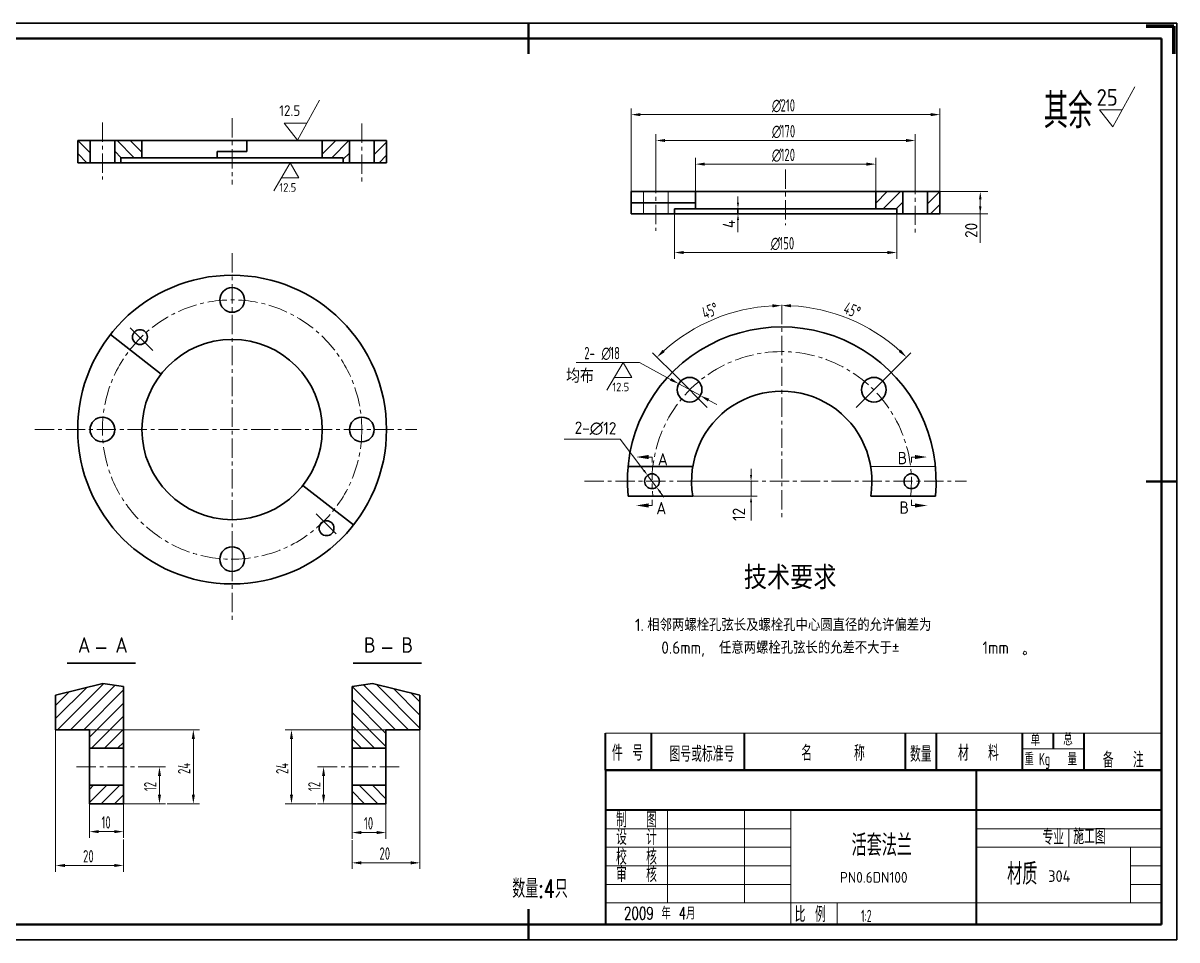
# Model space of a CAD drawing. Extents: x 2514 to 4956, y -860 to 401.
# Drawn here: x 4073.9 to 4447.5, y -834.4 to -537.4 of the extents above; entities that cross this region are included whole.
import ezdxf

# ---------------------------------------------------------------- set-up
doc = ezdxf.new("R2010")
doc.units = 0
doc.header["$LTSCALE"] = 5
doc.header["$MEASUREMENT"] = 0
doc.linetypes.add('CENTER', pattern=[2, 1.25, -0.25, 0.25, -0.25])
doc.linetypes.add('DASHDOT2', pattern=[12.7, 6.35, -3.175, 0, -3.175])
doc.layers.get('0').update_dxf_attribs({"linetype": 'CONTINUOUS', "lineweight": 18})
for name, color, linetype, lineweight in [('1', 1, 'CONTINUOUS', 40), ('10', 7, 'CONTINUOUS', 18), ('中心线', 3, 'CENTER', 18), ('图框_内框线', 5, 'CONTINUOUS', 50), ('图框_外框线', 7, 'CONTINUOUS', 35), ('图框_角线', 5, 'CONTINUOUS', 200), ('实线', 7, 'CONTINUOUS', 35), ('细线', 7, 'CONTINUOUS', 18), ('虚线', 5, 'DASHDOT2', 18)]:
    doc.layers.add(name, color=color, linetype=linetype, lineweight=lineweight)
doc.styles.add('HZ', font='txt', dxfattribs={"width": 0.5, "bigfont": 'hztxt'})
doc.styles.get("Standard").update_dxf_attribs({"font": 'isocp.shx', "width": 0.707, "bigfont": 'hztxt.shx'})

msp = doc.modelspace()

# ---------------------------------------------------------------- linework, layer by layer
for p, q in [((4426.71487, -570.99457), (4433.91502, -558.03849)), ((4422.3948, -565.47624), (4426.71487, -570.99457)), ((4442.50773, -767.4166), (4262.50773, -767.4166)), ((4397.50773, -772.53498), (4417.50773, -772.53498)), ((4262.50773, -779.4166), (4442.50773, -779.4166)), ((4282.50773, -792.4166), (4282.50773, -822.4166)), ((4307.50773, -792.4166), (4307.50773, -822.4166)), ((4322.50773, -792.4166), (4322.50773, -829.4166)), ((4322.50773, -798.4166), (4262.50773, -798.4166)), ((4442.50773, -798.4166), (4382.50773, -798.4166)), ((4442.50773, -798.4166), (4382.50773, -798.4166)), ((4412.50773, -798.4166), (4412.50773, -804.4166)), ((4322.50773, -804.4166), (4262.50773, -804.4166)), ((4442.50773, -804.4166), (4382.50773, -804.4166)), ((4442.50773, -804.4166), (4382.50773, -804.4166)), ((4432.50773, -822.4166), (4432.50773, -804.4166)), ((4322.50773, -810.4166), (4262.50773, -810.4166)), ((4442.50773, -810.4166), (4432.50773, -810.4166)), ((4262.50773, -816.4166), (4322.50773, -816.4166)), ((4442.50773, -816.4166), (4432.50773, -816.4166)), ((4382.50773, -819.4166), (4382.50773, -829.4166)), ((4442.50773, -822.4166), (4262.50773, -822.4166)), ((4337.50773, -822.4166), (4337.50773, -829.4166))]:
    msp.add_line(p, q)
at = {"layer": '1'}
for p, q in [((4262.50773, -779.4166), (4262.50773, -767.4166)), ((4277.3865, -779.4166), (4277.3865, -767.4166)), ((4307.50773, -779.4166), (4307.50773, -767.4166)), ((4359.66528, -779.4166), (4359.66528, -767.4166)), ((4369.66528, -779.4166), (4369.66528, -767.4166)), ((4397.50773, -779.4166), (4397.50773, -767.4166)), ((4407.50773, -772.53498), (4407.50773, -767.4166)), ((4417.50773, -779.4166), (4417.50773, -767.4166)), ((4442.50773, -779.4166), (4262.50773, -779.4166)), ((4262.50773, -779.4166), (4442.50773, -779.4166)), ((4382.50773, -779.4166), (4382.50773, -829.4166)), ((4442.50773, -792.4166), (4262.50773, -792.4166))]:
    msp.add_line(p, q, dxfattribs=at)
at = {"layer": '1', "color": 1}
for p, q in [((4442.50773, -779.4166), (4262.50773, -779.4166)), ((4262.50773, -779.4166), (4262.50773, -829.4166)), ((4442.50773, -829.4166), (4262.50773, -829.4166))]:
    msp.add_line(p, q, dxfattribs=at)
at = {"layer": '10'}
msp.add_line((4422.3948, -565.47624), (4429.7816, -565.47624), dxfattribs=at)
at = {"layer": '中心线'}
for p, q in [((4099.54731, -569.67006), (4099.54731, -588.09645)), ((4141.54731, -568.23063), (4141.54731, -589.74882)), ((4183.54731, -569.98237), (4183.54731, -588.72107)), ((4278.78017, -586.25771), (4278.78017, -604.6841)), ((4320.78017, -584.81828), (4320.78017, -602.90829)), ((4362.78017, -586.57002), (4362.78017, -605.30872)), ((4141.54731, -611.9745), (4141.54731, -730.95238)), ((4319.53101, -628.71861), (4319.53101, -697.80008)), ((4077.69063, -669.09362), (4201.41787, -669.09362)), ((4255.67433, -685.83773), (4379.40157, -685.83773)), ((4141.54731, -717.13887), (4141.54731, -704.9125)), ((4091.15982, -778.33582), (4111.55218, -778.33582)), ((4195.59921, -778.33582), (4175.20684, -778.33582))]:
    msp.add_line(p, q, dxfattribs=at)
msp.add_circle((4141.54731, -669.09362), 42, dxfattribs=at)
msp.add_arc((4319.53101, -685.83773), 42, 353.4375721, 186.5624279, dxfattribs=at)
at = {"layer": '图框_内框线'}
for p, q in [((4237.50773, -537.4166), (4237.50773, -547.4166)), ((4442.50773, -542.4166), (4052.50773, -542.4166)), ((4442.50773, -829.4166), (4442.50773, -542.4166)), ((4447.50773, -685.9166), (4437.50773, -685.9166)), ((4237.50773, -834.4166), (4237.50773, -824.4166)), ((4052.50773, -829.4166), (4442.50773, -829.4166))]:
    msp.add_line(p, q, dxfattribs=at)
at = {"layer": '图框_外框线'}
for p, q in [((4447.50773, -537.4166), (4027.50773, -537.4166)), ((4447.50773, -834.4166), (4447.50773, -537.4166)), ((4027.50773, -834.4166), (4447.50773, -834.4166))]:
    msp.add_line(p, q, dxfattribs=at)
at = {"layer": '图框_角线'}
for p, q in [((4437.50773, -538.4166), (4446.50773, -538.4166)), ((4446.50773, -538.4166), (4446.50773, -547.4166))]:
    msp.add_line(p, q, dxfattribs=at)
at = {"layer": '实线'}
for p, q in [((4091.54731, -575.4425), (4191.54731, -575.4425)), ((4091.54731, -575.4425), (4091.54731, -582.6425)), ((4095.54731, -575.4425), (4095.54731, -582.6425)), ((4103.54731, -575.4425), (4103.54731, -582.6425)), ((4112.34731, -575.4425), (4112.34731, -581.0425)), ((4136.74731, -579.0425), (4136.74731, -581.0425)), ((4136.74731, -579.0425), (4146.34731, -579.0425)), ((4146.34731, -575.4425), (4146.34731, -579.0425)), ((4170.74731, -575.4425), (4170.74731, -581.0425)), ((4179.54731, -575.4425), (4179.54731, -582.6425)), ((4187.54731, -575.4425), (4187.54731, -582.6425)), ((4191.54731, -575.4425), (4191.54731, -582.6425)), ((4091.54731, -582.6425), (4191.54731, -582.6425)), ((4105.54731, -581.0425), (4105.54731, -582.6425)), ((4105.54731, -581.0425), (4177.54731, -581.0425)), ((4177.54731, -581.0425), (4177.54731, -582.6425)), ((4270.78017, -592.03015), (4370.78017, -592.03015)), ((4270.78017, -592.03015), (4270.78017, -599.23015)), ((4291.58017, -592.03015), (4291.58017, -597.63015)), ((4349.98017, -592.03015), (4349.98017, -597.63015)), ((4358.78017, -592.03015), (4358.78017, -599.23015)), ((4366.78017, -592.03015), (4366.78017, -599.23015)), ((4370.78017, -592.03015), (4370.78017, -599.23015)), ((4270.78017, -595.63015), (4291.58017, -595.63015)), ((4284.78017, -597.63015), (4284.78017, -599.23015)), ((4284.78017, -597.63015), (4356.78017, -597.63015)), ((4292.38017, -597.63015), (4307.3585, -597.63015)), ((4305.3585, -597.63015), (4305.3585, -599.23015)), ((4356.78017, -597.63015), (4356.78017, -599.23015)), ((4270.78017, -599.23015), (4370.78017, -599.23015)), ((4285.58017, -599.23015), (4307.3585, -599.23015)), ((4102.17053, -638.28015), (4118.53554, -651.11867)), ((4269.76194, -681.03773), (4290.72823, -681.03773)), ((4164.48329, -687.16516), (4180.8483, -700.00368)), ((4269.76194, -690.63773), (4290.72823, -690.63773)), ((4348.33378, -690.63773), (4369.30007, -690.63773)), ((4097.55289, -739.88636), (4100.71274, -739.88636)), ((4190.17756, -739.88636), (4193.33741, -739.88636)), ((4088.08437, -744.81521), (4110.21138, -744.81521)), ((4180.70904, -744.81521), (4202.83606, -744.81521)), ((4084.38479, -755.07982), (4099.72461, -751.33365)), ((4099.72461, -751.33365), (4106.38479, -752.32465)), ((4106.38479, -752.32465), (4106.38479, -790.33582)), ((4187.03441, -751.33365), (4180.37424, -752.32465)), ((4180.37424, -752.32465), (4180.37424, -790.33582)), ((4202.37424, -755.07982), (4187.03441, -751.33365)), ((4084.38479, -755.07982), (4084.38479, -766.33582)), ((4202.37424, -755.07982), (4202.37424, -766.33582)), ((4084.38479, -766.33582), (4095.38479, -766.33582)), ((4095.38479, -766.33582), (4095.38479, -790.33582)), ((4191.37424, -766.33582), (4191.37424, -790.33582)), ((4202.37424, -766.33582), (4191.37424, -766.33582)), ((4095.38479, -772.33582), (4106.38479, -772.33582)), ((4191.37424, -772.33582), (4180.37424, -772.33582)), ((4095.38479, -784.33582), (4106.38479, -784.33582)), ((4191.37424, -784.33582), (4180.37424, -784.33582)), ((4095.38479, -790.33582), (4106.38479, -790.33582)), ((4191.37424, -790.33582), (4180.37424, -790.33582))]:
    msp.add_line(p, q, dxfattribs=at)
for centre, radius in [((4141.54731, -669.09362), 50), ((4141.54731, -627.09362), 4), ((4111.69333, -639.15291), 2.4), ((4141.54731, -669.09362), 29.2), ((4289.6937, -656.18974), 4), ((4349.36831, -656.18974), 4), ((4099.54731, -669.09362), 4), ((4183.54731, -669.09362), 4), ((4277.53101, -685.83773), 2.4), ((4361.53101, -685.83773), 2.4), ((4172.12519, -701.0484), 2.4), ((4141.54731, -711.09362), 4)]:
    msp.add_circle(centre, radius, dxfattribs=at)
for radius, start, end in [(50, 354.4911213, 185.5088787), (29.2, 350.5385738, 189.4614262)]:
    msp.add_arc((4319.53101, -685.83773), radius, start, end, dxfattribs=at)
at = {"layer": '细线'}
for p, q in [((4162.67966, -575.32317), (4169.87981, -562.36709)), ((4270.78017, -592.03015), (4270.78017, -565.07249)), ((4273.78017, -567.07249), (4367.78017, -567.07249)), ((4370.78017, -592.03015), (4370.78017, -565.07249)), ((4158.35959, -569.80484), (4162.67966, -575.32317)), ((4158.35959, -569.80484), (4165.74639, -569.80484)), ((4278.78017, -586.25771), (4278.78017, -573.4536)), ((4362.78017, -586.57002), (4362.78017, -573.4536)), ((4095.54731, -579.44588), (4091.54731, -575.44588)), ((4105.62921, -581.0425), (4103.54731, -578.9606)), ((4109.87185, -581.0425), (4104.27185, -575.4425)), ((4112.34731, -579.27532), (4108.51449, -575.4425)), ((4170.74731, -575.59768), (4170.90249, -575.4425)), ((4170.74731, -579.84032), (4175.14513, -575.4425)), ((4173.78777, -581.0425), (4179.38777, -575.4425)), ((4187.54731, -575.76825), (4187.87305, -575.4425)), ((4187.54731, -580.01089), (4191.54731, -576.01089)), ((4281.78017, -575.4536), (4359.78017, -575.4536)), ((4094.50128, -582.6425), (4091.54731, -579.68852)), ((4160.30835, -582.66406), (4155.08733, -591.70714)), ((4160.30835, -582.66406), (4163.15969, -587.60273)), ((4177.54731, -581.52561), (4179.54731, -579.52561)), ((4189.15833, -582.6425), (4191.54731, -580.25353)), ((4291.58017, -592.03015), (4291.58017, -581.11632)), ((4349.98017, -592.03015), (4349.98017, -581.11632)), ((4294.58017, -583.11632), (4346.98017, -583.11632)), ((4157.45701, -587.60273), (4163.15969, -587.60273)), ((4305.3585, -595.63015), (4305.3585, -593.63015)), ((4349.98017, -595.76893), (4353.71895, -592.03015)), ((4352.36159, -597.63015), (4357.96159, -592.03015)), ((4366.78017, -595.9395), (4370.68952, -592.03015)), ((4370.78017, -592.03015), (4386.31884, -592.03015)), ((4356.60423, -597.63015), (4358.78017, -595.45422)), ((4367.73216, -599.23015), (4370.78017, -596.18214)), ((4383.81884, -594.53015), (4383.81884, -608.64353)), ((4284.78017, -599.23015), (4284.78017, -613.74128)), ((4305.3585, -601.23015), (4305.3585, -605.17293)), ((4356.78017, -599.23015), (4356.78017, -613.74128)), ((4370.78017, -599.23015), (4386.31884, -599.23015)), ((4287.78017, -611.74128), (4353.78017, -611.74128)), ((4115.82782, -643.45216), (4108.56298, -636.18731)), ((4285.73537, -652.26817), (4277.7188, -644.2516)), ((4353.32664, -652.26817), (4361.35642, -644.2384)), ((4252.98276, -647.32357), (4273.48276, -647.32357)), ((4268.13053, -647.31747), (4262.9095, -656.36055)), ((4268.13053, -647.31747), (4270.98187, -652.25614)), ((4273.48276, -647.32357), (4283.55223, -652.83081)), ((4265.27918, -652.25614), (4270.98187, -652.25614)), ((4295.4288, -661.96161), (4285.73537, -652.26817)), ((4343.63321, -661.96161), (4353.32664, -652.26817)), ((4293.20311, -658.10912), (4286.18429, -654.27035)), ((4295.83517, -659.54866), (4298.46722, -660.9882)), ((4267.20497, -672.17908), (4249.07396, -672.17908)), ((4274.87753, -682.32788), (4267.20497, -672.17908)), ((4277.53101, -677.98664), (4275.54171, -677.98664)), ((4277.53101, -679.79295), (4277.53101, -677.98664)), ((4361.53101, -677.98664), (4363.5203, -677.98664)), ((4361.53101, -679.79295), (4361.53101, -677.98664)), ((4309.5949, -683.83773), (4309.5949, -681.83773)), ((4278.97836, -687.7522), (4276.08366, -683.92327)), ((4290.33101, -685.83773), (4311.5949, -685.83773)), ((4309.5949, -685.83773), (4309.5949, -690.63773)), ((4280.18448, -689.34758), (4281.39061, -690.94297)), ((4290.72823, -690.63773), (4311.5949, -690.63773)), ((4277.53101, -693.68882), (4275.54171, -693.68882)), ((4277.53101, -691.88251), (4277.53101, -693.68882)), ((4309.5949, -692.63773), (4309.5949, -698.5906)), ((4361.53101, -691.88251), (4361.53101, -693.68882)), ((4361.53101, -693.68882), (4363.5203, -693.68882)), ((4175.20618, -702.83051), (4168.79409, -696.41842)), ((4084.38479, -762.71365), (4094.48528, -752.61316)), ((4084.38479, -758.471), (4088.87174, -753.98405)), ((4085.00526, -766.33582), (4099.9708, -751.37028)), ((4089.2479, -766.33582), (4103.66392, -751.91979)), ((4093.49054, -766.33582), (4106.38479, -753.44157)), ((4194.41172, -766.33582), (4180.39714, -752.32124)), ((4198.65436, -766.33582), (4184.09026, -751.77172)), ((4202.37424, -765.81305), (4188.17285, -751.61167)), ((4202.37424, -761.57041), (4193.78639, -752.98256)), ((4202.37424, -757.32777), (4199.39992, -754.35346)), ((4095.38479, -768.68421), (4106.38479, -757.68421)), ((4191.37424, -767.54097), (4180.37424, -756.54097)), ((4095.97582, -772.33582), (4106.38479, -761.92685)), ((4191.37424, -771.78361), (4180.37424, -760.78361)), ((4187.6838, -772.33582), (4180.37424, -765.02626)), ((4084.38479, -766.33582), (4084.38479, -812.30401)), ((4095.38479, -766.33582), (4130.99211, -766.33582)), ((4100.21846, -772.33582), (4106.38479, -766.16949)), ((4128.99211, -787.33582), (4128.99211, -769.33582)), ((4191.37424, -766.33582), (4158.76476, -766.33582)), ((4160.76476, -769.33582), (4160.76476, -787.33582)), ((4183.44116, -772.33582), (4180.37424, -769.2689)), ((4202.37424, -766.33582), (4202.37424, -811.43831)), ((4104.4611, -772.33582), (4106.38479, -770.41213)), ((4111.55218, -778.33582), (4120.01611, -778.33582)), ((4175.20684, -778.33582), (4169.16308, -778.33582)), ((4095.38479, -789.89741), (4100.94639, -784.33582)), ((4095.38479, -785.65477), (4096.70374, -784.33582)), ((4099.18903, -790.33582), (4105.18903, -784.33582)), ((4118.01611, -787.33582), (4118.01611, -781.33582)), ((4171.16308, -787.33582), (4171.16308, -781.33582)), ((4188.71323, -790.33582), (4182.71323, -784.33582)), ((4191.37424, -788.75418), (4186.95587, -784.33582)), ((4191.37424, -784.51154), (4191.19851, -784.33582)), ((4103.43167, -790.33582), (4106.38479, -787.38269)), ((4184.47059, -790.33582), (4180.37424, -786.23946)), ((4095.38479, -790.33582), (4095.38479, -801.33842)), ((4106.38479, -790.33582), (4106.38479, -801.33842)), ((4106.38479, -790.33582), (4120.01611, -790.33582)), ((4120.51611, -790.33582), (4130.99211, -790.33582)), ((4168.66308, -790.33582), (4158.76476, -790.33582)), ((4180.37424, -790.33582), (4169.16308, -790.33582)), ((4180.37424, -790.33582), (4180.37424, -801.62699)), ((4191.37424, -790.33582), (4191.37424, -801.62699)), ((4098.38479, -799.33842), (4103.38479, -799.33842)), ((4106.38479, -801.83842), (4106.38479, -812.30401)), ((4180.37424, -802.12699), (4180.37424, -811.43831)), ((4183.37424, -799.62699), (4188.37424, -799.62699)), ((4087.38479, -810.30401), (4103.38479, -810.30401)), ((4183.37424, -809.43831), (4199.37424, -809.43831))]:
    msp.add_line(p, q, dxfattribs=at)
msp.add_circle((4398.27263, -741.48136), 0.55135, dxfattribs=at)
for radius, start, end in [(57.13139, 93.008978, 131.991022), (57.15006, 48.0079945, 86.9920055)]:
    msp.add_arc((4319.53101, -686.06381), radius, start, end, dxfattribs=at)
for points in [[(4273.78017, -566.57249), (4273.78017, -567.57249), (4270.78017, -567.07249)], [(4367.78017, -566.57249), (4367.78017, -567.57249), (4370.78017, -567.07249)], [(4281.78017, -574.9536), (4281.78017, -575.9536), (4278.78017, -575.4536)], [(4359.78017, -574.9536), (4359.78017, -575.9536), (4362.78017, -575.4536)], [(4294.58017, -582.61632), (4294.58017, -583.61632), (4291.58017, -583.11632)], [(4346.98017, -582.61632), (4346.98017, -583.61632), (4349.98017, -583.11632)], [(4383.40217, -594.53015), (4384.2355, -594.53015), (4383.81884, -592.03015)], [(4305.02517, -595.63015), (4305.69183, -595.63015), (4305.3585, -597.63015)], [(4383.40217, -596.73015), (4384.2355, -596.73015), (4383.81884, -599.23015)], [(4305.02517, -601.23015), (4305.69183, -601.23015), (4305.3585, -599.23015)], [(4287.78017, -611.24128), (4287.78017, -612.24128), (4284.78017, -611.74128)], [(4353.78017, -611.24128), (4353.78017, -612.24128), (4356.78017, -611.74128)], [(4316.51891, -628.51136), (4316.54517, -629.51101), (4319.53101, -628.93242)], [(4322.51685, -629.49232), (4322.5431, -628.49266), (4319.53101, -628.91375)], [(4281.65345, -643.96364), (4280.96515, -643.23821), (4279.13301, -645.66582)], [(4358.11009, -643.22499), (4357.42178, -643.95041), (4359.9422, -645.65261)], [(4283.79215, -652.39214), (4283.31231, -653.26949), (4286.18429, -654.27035)], [(4296.07509, -659.10998), (4295.59524, -659.98734), (4293.20311, -658.10912)], [(4276.39367, -677.32324), (4276.39367, -678.65657), (4272.39367, -677.9899)], [(4362.66834, -677.32324), (4362.66834, -678.65657), (4366.66834, -677.9899)], [(4275.14343, -682.12686), (4274.61163, -682.5289), (4276.08366, -683.92327)], [(4309.26156, -683.83773), (4309.92823, -683.83773), (4309.5949, -685.83773)], [(4280.45038, -689.14656), (4279.91858, -689.54861), (4278.97836, -687.7522)], [(4309.26156, -692.63773), (4309.92823, -692.63773), (4309.5949, -690.63773)], [(4276.39367, -694.35222), (4276.39367, -693.01889), (4272.39367, -693.68556)], [(4362.66834, -694.35222), (4362.66834, -693.01889), (4366.66834, -693.68556)], [(4128.49211, -769.33582), (4129.49211, -769.33582), (4128.99211, -766.33582)], [(4160.26476, -769.33582), (4161.26476, -769.33582), (4160.76476, -766.33582)], [(4117.51611, -781.33582), (4118.51611, -781.33582), (4118.01611, -778.33582)], [(4170.66308, -781.33582), (4171.66308, -781.33582), (4171.16308, -778.33582)], [(4117.51611, -787.33582), (4118.51611, -787.33582), (4118.01611, -790.33582)], [(4128.49211, -787.33582), (4129.49211, -787.33582), (4128.99211, -790.33582)], [(4160.26476, -787.33582), (4161.26476, -787.33582), (4160.76476, -790.33582)], [(4170.66308, -787.33582), (4171.66308, -787.33582), (4171.16308, -790.33582)], [(4098.38479, -798.83842), (4098.38479, -799.83842), (4095.38479, -799.33842)], [(4103.38479, -798.83842), (4103.38479, -799.83842), (4106.38479, -799.33842)], [(4183.37424, -799.12699), (4183.37424, -800.12699), (4180.37424, -799.62699)], [(4188.37424, -799.12699), (4188.37424, -800.12699), (4191.37424, -799.62699)], [(4087.38479, -809.80401), (4087.38479, -810.80401), (4084.38479, -810.30401)], [(4103.38479, -809.80401), (4103.38479, -810.80401), (4106.38479, -810.30401)], [(4183.37424, -808.93831), (4183.37424, -809.93831), (4180.37424, -809.43831)], [(4199.37424, -808.93831), (4199.37424, -809.93831), (4202.37424, -809.43831)]]:
    msp.add_solid(points, dxfattribs=at)
at = {"layer": '虚线'}
for p, q in [((4274.78017, -592.03015), (4274.78017, -599.23015)), ((4282.78017, -592.03015), (4282.78017, -599.23015)), ((4348.33378, -681.03773), (4369.30007, -681.03773))]:
    msp.add_line(p, q, dxfattribs=at)

# ---------------------------------------------------------------- texts
at = {"style": 'HZ', "width": 0.7}
for s, height, p in [('其余', 11.25, (4404.39632, -571.48432)), ('单', 4, (4400.10015, -771.63899)), ('总', 4, (4410.68906, -771.41499)), ('件 号', 5, (4264.53656, -776.32348)), ('图号或标准号', 5, (4283.19874, -776.71282)), ('名    称', 5, (4325.86527, -776.39892)), ('数量', 5, (4361.07502, -776.75539)), ('材  料', 5, (4376.62253, -776.38175)), ('重    量', 4, (4398.11904, -777.82481)), ('备  注', 5, (4423.51514, -778.61242)), ('制  图', 5, (4265.87676, -798.01351)), ('设  计', 5, (4265.87676, -803.61827)), ('活套法兰', 7, (4342.12778, -807.24513)), ('专业', 5, (4403.97635, -803.61827)), ('施工图', 5, (4413.9348, -803.39681)), ('校  核', 5, (4265.87676, -810.0853)), ('审  核', 5, (4265.87676, -815.69006)), ('材质', 7, (4392.52463, -816.53235)), ('2009 年 4月', 4, (4268.46613, -827.77486)), ('比 例', 5, (4323.70597, -828.62412))]:
    msp.add_text(s, height=height, dxfattribs=at).set_placement(p)
at = {"width": 0.63}
for s, p in [('Kg', (4402.86621, -777.82481)), ('1:2', (4345.21968, -828.65798))]:
    msp.add_text(s, height=4, dxfattribs=at).set_placement(p)
at = {"layer": '1', "linetype": 'Continuous', "width": 0.7}
for s, p in [('∅', (4316.34683, -566.07249)), ('210', (4319.14683, -566.07249)), ('∅', (4316.34683, -574.4536)), ('170', (4319.14683, -574.4536)), ('∅', (4316.34683, -582.11632)), ('120', (4319.14683, -582.11632)), ('∅', (4315.96032, -610.74128)), ('150', (4318.76032, -610.74128)), ('2-', (4255.58276, -646.32357)), ('∅', (4261.18276, -646.32357)), ('18', (4263.98276, -646.32357)), ('10', (4099.25146, -798.33842)), ('10', (4184.2409, -798.62699)), ('20', (4093.28479, -809.30401)), ('20', (4189.27424, -808.43831))]:
    msp.add_text(s, height=4, dxfattribs=at).set_placement(p)
for s, rotation, p in [('45°', 22.5, (4294.69822, -633.42892)), ('45°', 337.5, (4339.19721, -631.26864)), ('24', 90, (4127.99211, -780.66915)), ('24', 90, (4159.76476, -780.66915)), ('12', 90, (4117.01611, -786.20248)), ('12', 90, (4170.16308, -786.20248))]:
    msp.add_text(s, height=4, rotation=rotation, dxfattribs=at).set_placement(p)
at = {"layer": '1', "style": 'HZ', "width": 0.7}
msp.add_text('数量:4只', height=6, dxfattribs=at).set_placement((4232.26539, -820.7993))
at = {"layer": '细线'}
for s, height, p in [('25', 5.4, (4421.49269, -564.20136)), ('12.5', 3.456, (4156.78749, -567.5047)), ('12.5', 2.7648, (4156.84421, -592.04059)), ('均布', 4.5, (4249.6945, -653.95739)), ('12.5', 2.7648, (4264.66639, -656.694)), ('A', 4, (4279.40605, -680.70479)), ('B', 4, (4357.09475, -680.33009)), ('A', 4, (4278.91586, -696.53917)), ('B', 4, (4357.6712, -696.36428)), ('技术要求', 7.5, (4307.26024, -720.81385)), ('1.', 4, (4272.00283, -734.36406)), ('相邻两螺栓孔弦长及螺栓孔中心圆直径的允许偏差为', 4, (4276.00283, -734.36406)), ('A', 5, (4091.6161, -741.37359)), ('A', 5, (4103.72886, -741.37359)), ('B', 5, (4184.24078, -741.37359)), ('B', 5, (4196.35354, -741.37359)), ('0.6mm,', 4, (4280.53617, -741.71961)), ('任意两螺栓孔弦长的允差不大于±', 4, (4299.20283, -741.71961)), ('1mm', 4, (4384.53617, -741.71961)), ('PN0.6DN100', 3.5, (4338.34792, -815.8979)), ('304', 3.75, (4405.81725, -815.62893))]:
    msp.add_text(s, height=height, dxfattribs=at).set_placement(p)
for s, rotation, p in [('4', 90, (4304.43076, -603.84567)), ('20', 90, (4382.8912, -607.02084)), ('2-∅12', 359, (4252.43706, -670.47124)), ('12', 90, (4307.63772, -698.68915))]:
    msp.add_text(s, height=4, rotation=rotation, dxfattribs=at).set_placement(p)

doc.saveas('drawing.dxf')
